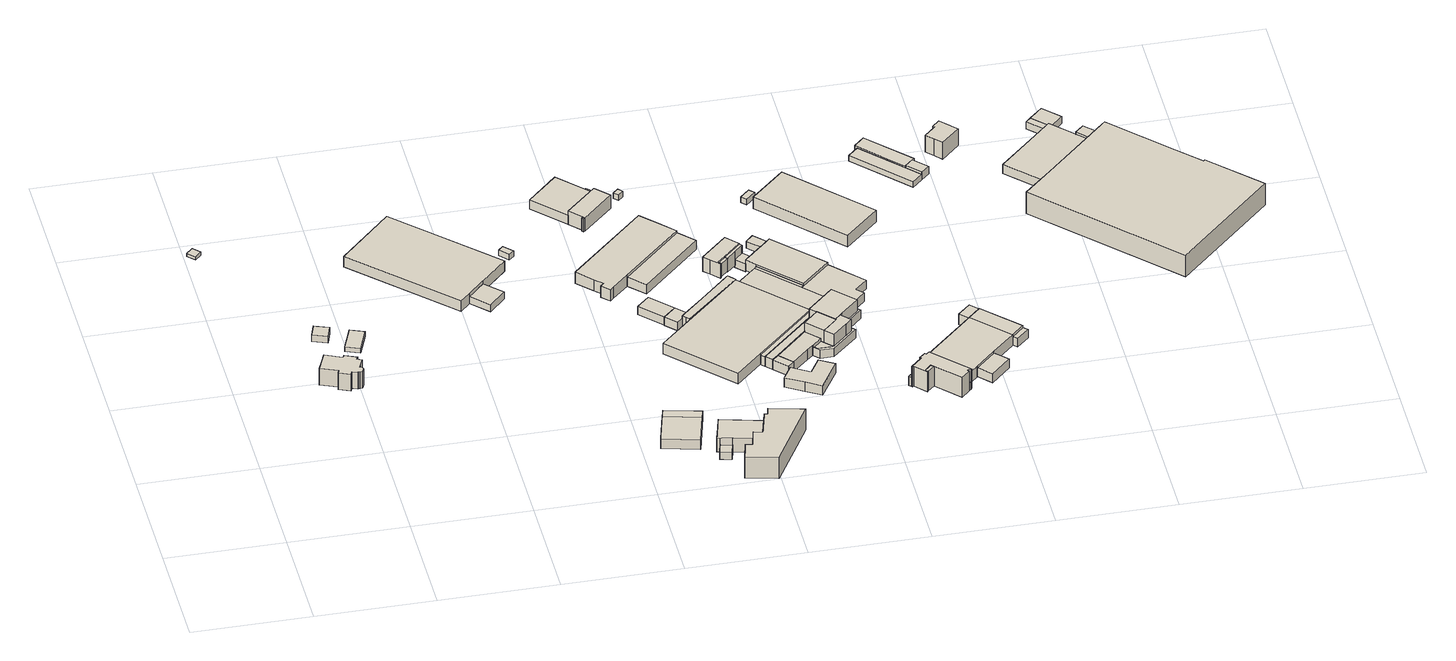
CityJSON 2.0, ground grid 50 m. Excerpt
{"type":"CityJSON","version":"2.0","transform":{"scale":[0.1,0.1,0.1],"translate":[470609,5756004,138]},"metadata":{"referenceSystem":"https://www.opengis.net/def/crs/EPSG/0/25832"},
"CityObjects":{
"building1":{"type":"Building","attributes":{"Gemeindeschluessel":"05711000","BezugspunktDach":"2000","function":"31001_2512","measuredHeight":2.18},"address":[{"country":"Germany","locality":"Bielefeld","thoroughfareNumber":"2","thoroughfareName":"Industriestraße"}],"geometry":[{"type":"Solid","lod":"1","boundaries":[[[[0,1,2,3]],[[4,5,6,7]],[[4,7,3,2]],[[5,4,2,1]],[[6,5,1,0]],[[7,6,0,3]]]]}]},
"building2":{"type":"Building","attributes":{"Gemeindeschluessel":"05711000","BezugspunktDach":"2000","function":"31001_1010","measuredHeight":11.56},"address":[{"country":"Germany","locality":"Bielefeld","thoroughfareNumber":"9","thoroughfareName":"Industriestraße"}],"geometry":[{"type":"Solid","lod":"1","boundaries":[[[[8,9,10,11,12,13,14,15,16,17,18,19,20,21,22,23,24,25,26,27]],[[28,29,30,31,32,33,34,35,36,37,38,39,40,41,42,43,44,45,46,47]],[[28,47,27,26]],[[29,28,26,25]],[[30,29,25,24]],[[31,30,24,23]],[[32,31,23,22]],[[33,32,22,21]],[[34,33,21,20]],[[35,34,20,19]],[[36,35,19,18]],[[37,36,18,17]],[[38,37,17,16]],[[39,38,16,15]],[[40,39,15,14]],[[41,40,14,13]],[[42,41,13,12]],[[43,42,12,11]],[[44,43,11,10]],[[45,44,10,9]],[[46,45,9,8]],[[47,46,8,27]]]]}]},
"building3":{"type":"Building","attributes":{"Gemeindeschluessel":"05711000","BezugspunktDach":"2000","function":"31001_9998","measuredHeight":3.79},"address":[{"country":"Germany","locality":"Bielefeld","thoroughfareNumber":"9","thoroughfareName":"Industriestraße"}],"geometry":[{"type":"Solid","lod":"1","boundaries":[[[[48,49,50,51]],[[52,53,54,55]],[[52,55,51,50]],[[53,52,50,49]],[[54,53,49,48]],[[55,54,48,51]]]]}]},
"building4":{"type":"Building","attributes":{"Gemeindeschluessel":"05711000","BezugspunktDach":"2000","function":"31001_1310","measuredHeight":3.3},"address":[{"country":"Germany","locality":"Bielefeld","thoroughfareNumber":"9","thoroughfareName":"Industriestraße"}],"geometry":[{"type":"Solid","lod":"1","boundaries":[[[[56,57,58,59]],[[60,61,62,63]],[[60,63,59,58]],[[61,60,58,57]],[[62,61,57,56]],[[63,62,56,59]]]]}]},
"building5":{"type":"Building","attributes":{"Gemeindeschluessel":"05711000","BezugspunktDach":"2000","function":"31001_2100","measuredHeight":6.49},"address":[{"country":"Germany","locality":"Bielefeld","thoroughfareNumber":"7","thoroughfareName":"Edisonstraße"}],"geometry":[{"type":"Solid","lod":"1","boundaries":[[[[64,65,66,67,68,69,70,71]],[[72,73,74,75,76,77,78,79]],[[72,79,71,70]],[[73,72,70,69]],[[74,73,69,68]],[[75,74,68,67]],[[76,75,67,66]],[[77,76,66,65]],[[78,77,65,64]],[[79,78,64,71]]]]}]},
"building6":{"type":"Building","attributes":{"Gemeindeschluessel":"05711000","BezugspunktDach":"2000","function":"31001_1010","measuredHeight":3.92},"address":[{"country":"Germany","locality":"Bielefeld","thoroughfareNumber":"7","thoroughfareName":"Edisonstraße"}],"geometry":[{"type":"Solid","lod":"1","boundaries":[[[[80,81,82,83]],[[84,85,86,87]],[[84,87,83,82]],[[85,84,82,81]],[[86,85,81,80]],[[87,86,80,83]]]]}]},
"building7":{"type":"Building","attributes":{"Gemeindeschluessel":"05711000","BezugspunktDach":"2000","function":"31001_2523","measuredHeight":2.74},"address":[{"country":"Germany","locality":"Bielefeld","thoroughfareNumber":"7","thoroughfareName":"Edisonstraße"}],"geometry":[{"type":"Solid","lod":"1","boundaries":[[[[88,89,90,91]],[[92,93,94,95]],[[92,95,91,90]],[[93,92,90,89]],[[94,93,89,88]],[[95,94,88,91]]]]}]},
"building8":{"type":"Building","attributes":{"Gemeindeschluessel":"05711000","BezugspunktDach":"2000","function":"31001_2010","measuredHeight":5.28},"address":[{"country":"Germany","locality":"Bielefeld","thoroughfareNumber":"15","thoroughfareName":"Industriestraße"}],"geometry":[{"type":"Solid","lod":"1","boundaries":[[[[96,97,98,99]],[[100,101,102,103]],[[100,103,99,98]],[[101,100,98,97]],[[102,101,97,96]],[[103,102,96,99]]]]}]},
"building9":{"type":"Building","attributes":{"Gemeindeschluessel":"05711000","BezugspunktDach":"2000","function":"31001_2010","measuredHeight":3.51},"address":[{"country":"Germany","locality":"Bielefeld","thoroughfareNumber":"15","thoroughfareName":"Industriestraße"}],"geometry":[{"type":"Solid","lod":"1","boundaries":[[[[104,105,106,107]],[[103,102,108,109]],[[103,109,107,106]],[[102,103,106,105]],[[108,102,105,104]],[[109,108,104,107]]]]}]},
"building10":{"type":"Building","attributes":{"Gemeindeschluessel":"05711000","function":"31001_2010"},"address":[{"country":"Germany","locality":"Bielefeld","thoroughfareNumber":"15","thoroughfareName":"Industriestraße"}],"children":["building10-1","building10-2"]},
"building10-1":{"type":"BuildingPart","attributes":{"BezugspunktDach":"2000","measuredHeight":7.49},"parents":["building10"],"geometry":[{"type":"Solid","lod":"1","boundaries":[[[[110,111,112,113,114,115,116,117,118]],[[119,120,121,122,123,124,125,126,127]],[[119,127,118,117]],[[120,119,117,116]],[[121,120,116,115]],[[122,121,115,114]],[[123,122,114,113]],[[124,123,113,112]],[[125,124,112,111]],[[126,125,111,110]],[[127,126,110,118]]]]}]},
"building10-2":{"type":"BuildingPart","attributes":{"BezugspunktDach":"2000","measuredHeight":3.52},"address":[{"country":"Germany","locality":"Bielefeld","thoroughfareNumber":"15","thoroughfareName":"Industriestraße"}],"parents":["building10"],"geometry":[{"type":"Solid","lod":"1","boundaries":[[[[128,129,130,131]],[[132,133,122,121]],[[132,121,131,130]],[[133,132,130,129]],[[122,133,129,128]],[[121,122,128,131]]]]}]},
"building11":{"type":"Building","attributes":{"Gemeindeschluessel":"05711000","BezugspunktDach":"2000","function":"31001_2010","measuredHeight":10.4},"address":[{"country":"Germany","locality":"Bielefeld","thoroughfareNumber":"15","thoroughfareName":"Industriestraße"}],"geometry":[{"type":"Solid","lod":"1","boundaries":[[[[134,135,136,137,138,139,140,141,142,143]],[[144,145,146,147,148,149,150,151,152,153]],[[144,153,143,142]],[[145,144,142,141]],[[146,145,141,140]],[[147,146,140,139]],[[148,147,139,138]],[[149,148,138,137]],[[150,149,137,136]],[[151,150,136,135]],[[152,151,135,134]],[[153,152,134,143]]]]}]},
"building12":{"type":"Building","attributes":{"Gemeindeschluessel":"05711000","function":"31001_2100"},"address":[{"country":"Germany","locality":"Bielefeld","thoroughfareNumber":"3","thoroughfareName":"Edisonstraße"}],"children":["building12-1","building12-2"]},
"building12-1":{"type":"BuildingPart","attributes":{"BezugspunktDach":"2000","measuredHeight":3.98},"parents":["building12"],"geometry":[{"type":"Solid","lod":"1","boundaries":[[[[154,155,156,157,158]],[[159,160,161,162,163]],[[159,163,158,157]],[[160,159,157,156]],[[161,160,156,155]],[[162,161,155,154]],[[163,162,154,158]]]]}]},
"building12-2":{"type":"BuildingPart","attributes":{"BezugspunktDach":"2000","measuredHeight":4.05},"address":[{"country":"Germany","locality":"Bielefeld","thoroughfareNumber":"3","thoroughfareName":"Edisonstraße"}],"parents":["building12"],"geometry":[{"type":"Solid","lod":"1","boundaries":[[[[164,158,157,165,166]],[[167,168,169,170,171]],[[167,171,166,165]],[[168,167,165,157]],[[169,168,157,158]],[[170,169,158,164]],[[171,170,164,166]]]]}]},
"building13":{"type":"Building","attributes":{"Gemeindeschluessel":"05711000","BezugspunktDach":"2000","function":"31001_2100","measuredHeight":4.37},"address":[{"country":"Germany","locality":"Bielefeld","thoroughfareNumber":"9","thoroughfareName":"Edisonstraße"}],"geometry":[{"type":"Solid","lod":"1","boundaries":[[[[172,173,174,175,176]],[[177,178,179,180,181]],[[177,181,176,175]],[[178,177,175,174]],[[179,178,174,173]],[[180,179,173,172]],[[181,180,172,176]]]]}]},
"building14":{"type":"Building","attributes":{"Gemeindeschluessel":"05711000","BezugspunktDach":"2000","function":"31001_2100","measuredHeight":6.45},"address":[{"country":"Germany","locality":"Bielefeld","thoroughfareNumber":"3","thoroughfareName":"Edisonstraße"}],"geometry":[{"type":"Solid","lod":"1","boundaries":[[[[182,183,184,185,186,187,188,189,190,191]],[[192,193,194,195,196,197,198,199,200,201]],[[192,201,191,190]],[[193,192,190,189]],[[194,193,189,188]],[[195,194,188,187]],[[196,195,187,186]],[[197,196,186,185]],[[198,197,185,184]],[[199,198,184,183]],[[200,199,183,182]],[[201,200,182,191]]]]}]},
"building15":{"type":"Building","attributes":{"Gemeindeschluessel":"05711000","function":"31001_1010"},"address":[{"country":"Germany","locality":"Bielefeld","thoroughfareNumber":"9","thoroughfareName":"Edisonstraße"}],"children":["building15-1","building15-2"]},
"building15-1":{"type":"BuildingPart","attributes":{"BezugspunktDach":"2000","measuredHeight":6.55},"parents":["building15"],"geometry":[{"type":"Solid","lod":"1","boundaries":[[[[202,203,204,205,206,207,208]],[[209,210,211,177,181,212,213]],[[209,213,208,207]],[[210,209,207,206]],[[211,210,206,205]],[[177,211,205,204]],[[181,177,204,203]],[[212,181,203,202]],[[213,212,202,208]]]]}]},
"building15-2":{"type":"BuildingPart","attributes":{"BezugspunktDach":"2000","measuredHeight":6.46},"address":[{"country":"Germany","locality":"Bielefeld","thoroughfareNumber":"9","thoroughfareName":"Edisonstraße"}],"parents":["building15"],"geometry":[{"type":"Solid","lod":"1","boundaries":[[[[205,214,215,206]],[[216,217,218,219]],[[216,219,206,215]],[[217,216,215,214]],[[218,217,214,205]],[[219,218,205,206]]]]}]},
"building16":{"type":"Building","attributes":{"Gemeindeschluessel":"05711000","BezugspunktDach":"2000","function":"31001_9998","measuredHeight":2.35},"address":[{"country":"Germany","locality":"Bielefeld","thoroughfareNumber":"9","thoroughfareName":"Edisonstraße"}],"geometry":[{"type":"Solid","lod":"1","boundaries":[[[[220,221,222,223,224]],[[225,226,227,228,229]],[[225,229,224,223]],[[226,225,223,222]],[[227,226,222,221]],[[228,227,221,220]],[[229,228,220,224]]]]}]},
"building17":{"type":"Building","attributes":{"Gemeindeschluessel":"05711000","BezugspunktDach":"2000","function":"31001_2100","measuredHeight":4.56},"address":[{"country":"Germany","locality":"Bielefeld","thoroughfareNumber":"3","thoroughfareName":"Edisonstraße"}],"geometry":[{"type":"Solid","lod":"1","boundaries":[[[[230,231,232,233,234]],[[235,200,199,236,237]],[[235,237,234,233]],[[200,235,233,232]],[[199,200,232,231]],[[236,199,231,230]],[[237,236,230,234]]]]}]},
"building18":{"type":"Building","attributes":{"Gemeindeschluessel":"05711000","BezugspunktDach":"2000","function":"31001_2523","measuredHeight":2.7},"address":[{"country":"Germany","locality":"Bielefeld","thoroughfareNumber":"1","thoroughfareName":"Edisonstraße"}],"geometry":[{"type":"Solid","lod":"1","boundaries":[[[[238,239,240,241]],[[242,243,244,245]],[[242,245,241,240]],[[243,242,240,239]],[[244,243,239,238]],[[245,244,238,241]]]]}]},
"building19":{"type":"Building","attributes":{"Gemeindeschluessel":"05711000","BezugspunktDach":"2000","function":"51009_1610","measuredHeight":4.77},"address":[{"country":"Germany"}],"geometry":[{"type":"Solid","lod":"1","boundaries":[[[[246,247,248,249]],[[250,251,252,253]],[[250,253,249,248]],[[251,250,248,247]],[[252,251,247,246]],[[253,252,246,249]]]]}]},
"building20":{"type":"Building","attributes":{"Gemeindeschluessel":"05711000","function":"31001_2100"},"address":[{"country":"Germany","locality":"Bielefeld","thoroughfareNumber":"19","thoroughfareName":"Industriestraße"}],"children":["building20-1","building20-2","building20-3","building20-4","building20-5","building20-6","building20-7","building20-8","building20-9","building20-10","building20-11"]},
"building20-1":{"type":"BuildingPart","attributes":{"BezugspunktDach":"2000","measuredHeight":5.86},"parents":["building20"],"geometry":[{"type":"Solid","lod":"1","boundaries":[[[[254,255,256,257,258,246,249,259]],[[260,261,262,263,264,265,266,267]],[[260,267,259,249]],[[261,260,249,246]],[[262,261,246,258]],[[263,262,258,257]],[[264,263,257,256]],[[265,264,256,255]],[[266,265,255,254]],[[267,266,254,259]]]]}]},
"building20-2":{"type":"BuildingPart","attributes":{"BezugspunktDach":"2000","measuredHeight":3.34},"parents":["building20"],"geometry":[{"type":"Solid","lod":"1","boundaries":[[[[268,269,270,271,272,273]],[[274,275,265,264,276,277]],[[274,277,273,272]],[[275,274,272,271]],[[265,275,271,270]],[[264,265,270,269]],[[276,264,269,268]],[[277,276,268,273]]]]}]},
"building20-3":{"type":"BuildingPart","attributes":{"BezugspunktDach":"2000","measuredHeight":9.35},"parents":["building20"],"geometry":[{"type":"Solid","lod":"1","boundaries":[[[[278,279,280,281,282,283,284,285]],[[286,287,288,276,289,290,291,292]],[[286,292,285,284]],[[287,286,284,283]],[[288,287,283,282]],[[276,288,282,281]],[[289,276,281,280]],[[290,289,280,279]],[[291,290,279,278]],[[292,291,278,285]]]]}]},
"building20-4":{"type":"BuildingPart","attributes":{"BezugspunktDach":"2000","measuredHeight":9.27},"address":[{"country":"Germany","locality":"Bielefeld","thoroughfareNumber":"19","thoroughfareName":"Industriestraße"}],"parents":["building20"],"geometry":[{"type":"Solid","lod":"1","boundaries":[[[[293,294,295,296,297,298,299,300,301]],[[302,303,304,305,306,307,308,309,310]],[[302,310,301,300]],[[303,302,300,299]],[[304,303,299,298]],[[305,304,298,297]],[[306,305,297,296]],[[307,306,296,295]],[[308,307,295,294]],[[309,308,294,293]],[[310,309,293,301]]]]}]},
"building20-5":{"type":"BuildingPart","attributes":{"BezugspunktDach":"2000","measuredHeight":5.12},"address":[{"country":"Germany","locality":"Bielefeld","thoroughfareNumber":"19","thoroughfareName":"Industriestraße"}],"parents":["building20"],"geometry":[{"type":"Solid","lod":"1","boundaries":[[[[311,312,313,314,315,316,317]],[[318,319,320,321,322,323,324]],[[318,324,317,316]],[[319,318,316,315]],[[320,319,315,314]],[[321,320,314,313]],[[322,321,313,312]],[[323,322,312,311]],[[324,323,311,317]]]]}]},
"building20-6":{"type":"BuildingPart","attributes":{"BezugspunktDach":"2000","measuredHeight":6.43},"parents":["building20"],"geometry":[{"type":"Solid","lod":"1","boundaries":[[[[325,326,327,328,329,330,331]],[[332,324,333,323,334,307,335]],[[332,335,331,330]],[[324,332,330,329]],[[333,324,329,328]],[[323,333,328,327]],[[334,323,327,326]],[[307,334,326,325]],[[335,307,325,331]]]]}]},
"building20-7":{"type":"BuildingPart","attributes":{"BezugspunktDach":"2000","measuredHeight":4.35},"parents":["building20"],"geometry":[{"type":"Solid","lod":"1","boundaries":[[[[336,337,338,339,340]],[[334,322,341,342,308]],[[334,308,340,339]],[[322,334,339,338]],[[341,322,338,337]],[[342,341,337,336]],[[308,342,336,340]]]]}]},
"building20-8":{"type":"BuildingPart","attributes":{"BezugspunktDach":"2000","measuredHeight":5.69},"parents":["building20"],"geometry":[{"type":"Solid","lod":"1","boundaries":[[[[343,344,345,346,347,348,349,350,351]],[[320,352,353,354,355,356,357,358,321]],[[320,321,351,350]],[[352,320,350,349]],[[353,352,349,348]],[[354,353,348,347]],[[355,354,347,346]],[[356,355,346,345]],[[357,356,345,344]],[[358,357,344,343]],[[321,358,343,351]]]]}]},
"building20-9":{"type":"BuildingPart","attributes":{"BezugspunktDach":"2000","measuredHeight":6.38},"parents":["building20"],"geometry":[{"type":"Solid","lod":"1","boundaries":[[[[359,360,361,362,363,364,365,366]],[[251,332,367,307,306,368,369,252]],[[251,252,366,365]],[[332,251,365,364]],[[367,332,364,363]],[[307,367,363,362]],[[306,307,362,361]],[[368,306,361,360]],[[369,368,360,359]],[[252,369,359,366]]]]}]},
"building20-10":{"type":"BuildingPart","attributes":{"BezugspunktDach":"2000","measuredHeight":4.32},"parents":["building20"],"geometry":[{"type":"Solid","lod":"1","boundaries":[[[[370,337,336,371]],[[342,341,372,373]],[[342,373,371,336]],[[341,342,336,337]],[[372,341,337,370]],[[373,372,370,371]]]]}]},
"building20-11":{"type":"BuildingPart","attributes":{"BezugspunktDach":"2000","measuredHeight":9.27},"address":[{"country":"Germany","locality":"Bielefeld","thoroughfareNumber":"19","thoroughfareName":"Industriestraße"}],"parents":["building20"],"geometry":[{"type":"Solid","lod":"1","boundaries":[[[[298,297,296,374,375,376]],[[377,368,306,305,304,378]],[[377,378,376,375]],[[368,377,375,374]],[[306,368,374,296]],[[305,306,296,297]],[[304,305,297,298]],[[378,304,298,376]]]]}]},
"building21":{"type":"Building","attributes":{"Gemeindeschluessel":"05711000","BezugspunktDach":"2000","function":"31001_2100","measuredHeight":4.65},"address":[{"country":"Germany","locality":"Bielefeld","thoroughfareNumber":"19","thoroughfareName":"Industriestraße"}],"geometry":[{"type":"Solid","lod":"1","boundaries":[[[[379,380,381,382,383,384,385]],[[386,387,388,389,390,391,392]],[[386,392,385,384]],[[387,386,384,383]],[[388,387,383,382]],[[389,388,382,381]],[[390,389,381,380]],[[391,390,380,379]],[[392,391,379,385]]]]}]},
"building22":{"type":"Building","attributes":{"Gemeindeschluessel":"05711000","function":"31001_1010"},"address":[{"country":"Germany","locality":"Bielefeld","thoroughfareNumber":"1","thoroughfareName":"Edisonstraße"}],"children":["building22-1","building22-2","building22-3"]},
"building22-1":{"type":"BuildingPart","attributes":{"BezugspunktDach":"2000","measuredHeight":8.09},"parents":["building22"],"geometry":[{"type":"Solid","lod":"1","boundaries":[[[[393,394,395,396,397,398,399,400,401]],[[402,403,404,405,406,407,408,409,410]],[[402,410,401,400]],[[403,402,400,399]],[[404,403,399,398]],[[405,404,398,397]],[[406,405,397,396]],[[407,406,396,395]],[[408,407,395,394]],[[409,408,394,393]],[[410,409,393,401]]]]}]},
"building22-2":{"type":"BuildingPart","attributes":{"BezugspunktDach":"2000","measuredHeight":6.78},"parents":["building22"],"geometry":[{"type":"Solid","lod":"1","boundaries":[[[[411,412,413,414,415,416]],[[417,408,407,418,419,420]],[[417,420,416,415]],[[408,417,415,414]],[[407,408,414,413]],[[418,407,413,412]],[[419,418,412,411]],[[420,419,411,416]]]]}]},
"building22-3":{"type":"BuildingPart","attributes":{"BezugspunktDach":"2000","measuredHeight":6.29},"address":[{"country":"Germany","locality":"Bielefeld","thoroughfareNumber":"1","thoroughfareName":"Edisonstraße"}],"parents":["building22"],"geometry":[{"type":"Solid","lod":"1","boundaries":[[[[421,422,423,424]],[[425,426,427,428]],[[425,428,424,423]],[[426,425,423,422]],[[427,426,422,421]],[[428,427,421,424]]]]}]},
"building23":{"type":"Building","attributes":{"Gemeindeschluessel":"05711000","BezugspunktDach":"2000","function":"31001_2100","measuredHeight":4.02},"address":[{"country":"Germany","locality":"Bielefeld","thoroughfareNumber":"1","thoroughfareName":"Edisonstraße"}],"geometry":[{"type":"Solid","lod":"1","boundaries":[[[[429,430,431,432]],[[433,434,435,436]],[[433,436,432,431]],[[434,433,431,430]],[[435,434,430,429]],[[436,435,429,432]]]]}]},
"building24":{"type":"Building","attributes":{"Gemeindeschluessel":"05711000","BezugspunktDach":"2100","function":"51009_1610","measuredHeight":4.13},"address":[{"country":"Germany"}],"geometry":[{"type":"Solid","lod":"1","boundaries":[[[[437,438,439,440,441,442,443,444,445,446,447,448,449,450,451,452,453,454,455]],[[456,457,266,265,275,274,277,288,287,286,292,291,458,459,460,461,462,463,464]],[[456,464,455,454]],[[457,456,454,453]],[[266,457,453,452]],[[265,266,452,451]],[[275,265,451,450]],[[274,275,450,449]],[[277,274,449,448]],[[288,277,448,447]],[[287,288,447,446]],[[286,287,446,445]],[[292,286,445,444]],[[291,292,444,443]],[[458,291,443,442]],[[459,458,442,441]],[[460,459,441,440]],[[461,460,440,439]],[[462,461,439,438]],[[463,462,438,437]],[[464,463,437,455]]]]}]},
"building25":{"type":"Building","attributes":{"Gemeindeschluessel":"05711000","BezugspunktDach":"2000","function":"31001_2100","measuredHeight":3.37},"address":[{"country":"Germany","locality":"Bielefeld","thoroughfareNumber":"1","thoroughfareName":"Edisonstraße"}],"geometry":[{"type":"Solid","lod":"1","boundaries":[[[[465,466,467,468]],[[469,470,471,472]],[[469,472,468,467]],[[470,469,467,466]],[[471,470,466,465]],[[472,471,465,468]]]]}]},
"building26":{"type":"Building","attributes":{"Gemeindeschluessel":"05711000","BezugspunktDach":"2000","function":"31001_2100","measuredHeight":6.67},"address":[{"country":"Germany","locality":"Bielefeld","thoroughfareNumber":"19","thoroughfareName":"Industriestraße"}],"geometry":[{"type":"Solid","lod":"1","boundaries":[[[[473,474,475,476,477,478,479,480,481]],[[482,483,484,485,486,487,488,489,490]],[[482,490,481,480]],[[483,482,480,479]],[[484,483,479,478]],[[485,484,478,477]],[[486,485,477,476]],[[487,486,476,475]],[[488,487,475,474]],[[489,488,474,473]],[[490,489,473,481]]]]}]},
"building27":{"type":"Building","attributes":{"Gemeindeschluessel":"05711000","BezugspunktDach":"2000","function":"31001_9998","measuredHeight":2.53},"address":[{"country":"Germany","locality":"Bielefeld","thoroughfareNumber":"2","thoroughfareName":"Edisonstraße"}],"geometry":[{"type":"Solid","lod":"1","boundaries":[[[[491,492,493,494]],[[495,496,497,498]],[[495,498,494,493]],[[496,495,493,492]],[[497,496,492,491]],[[498,497,491,494]]]]}]},
"building28":{"type":"Building","attributes":{"Gemeindeschluessel":"05711000","BezugspunktDach":"2000","function":"31001_2100","measuredHeight":4.32},"address":[{"country":"Germany","locality":"Bielefeld","thoroughfareNumber":"19","thoroughfareName":"Industriestraße"}],"geometry":[{"type":"Solid","lod":"1","boundaries":[[[[499,500,501,502,371,336,340,503,504]],[[309,308,342,373,505,506,507,508,509]],[[309,509,504,503]],[[308,309,503,340]],[[342,308,340,336]],[[373,342,336,371]],[[505,373,371,502]],[[506,505,502,501]],[[507,506,501,500]],[[508,507,500,499]],[[509,508,499,504]]]]}]},
"building29":{"type":"Building","attributes":{"Gemeindeschluessel":"05711000","BezugspunktDach":"2000","function":"51009_1610","measuredHeight":4.45},"address":[{"country":"Germany"}],"geometry":[{"type":"Solid","lod":"1","boundaries":[[[[510,511,512,513,514,515,516,517]],[[518,519,520,521,522,523,524,525]],[[518,525,517,516]],[[519,518,516,515]],[[520,519,515,514]],[[521,520,514,513]],[[522,521,513,512]],[[523,522,512,511]],[[524,523,511,510]],[[525,524,510,517]]]]}]},
"building30":{"type":"Building","attributes":{"Gemeindeschluessel":"05711000","function":"31001_1100"},"address":[{"country":"Germany","locality":"Bielefeld","thoroughfareNumber":"14","thoroughfareName":"Industriestraße"}],"children":["building30-1","building30-2","building30-3"]},
"building30-1":{"type":"BuildingPart","attributes":{"BezugspunktDach":"2000","measuredHeight":9.69},"parents":["building30"],"geometry":[{"type":"Solid","lod":"1","boundaries":[[[[526,527,528,529,530,531,532,533,534,535,536,537,538,539,540,541,542,543,544,545]],[[546,547,548,549,550,551,552,553,554,555,556,557,558,559,560,561,562,563,564,565]],[[546,565,545,544]],[[547,546,544,543]],[[548,547,543,542]],[[549,548,542,541]],[[550,549,541,540]],[[551,550,540,539]],[[552,551,539,538]],[[553,552,538,537]],[[554,553,537,536]],[[555,554,536,535]],[[556,555,535,534]],[[557,556,534,533]],[[558,557,533,532]],[[559,558,532,531]],[[560,559,531,530]],[[561,560,530,529]],[[562,561,529,528]],[[563,562,528,527]],[[564,563,527,526]],[[565,564,526,545]]]]}]},
"building30-2":{"type":"BuildingPart","attributes":{"BezugspunktDach":"2000","measuredHeight":3.44},"address":[{"country":"Germany","locality":"Bielefeld","thoroughfareNumber":"14","thoroughfareName":"Industriestraße"}],"parents":["building30"],"geometry":[{"type":"Solid","lod":"1","boundaries":[[[[566,567,568,569]],[[570,571,572,573]],[[570,573,569,568]],[[571,570,568,567]],[[572,571,567,566]],[[573,572,566,569]]]]}]},
"building30-3":{"type":"BuildingPart","attributes":{"BezugspunktDach":"2000","measuredHeight":9.7},"address":[{"country":"Germany","locality":"Bielefeld","thoroughfareNumber":"14","thoroughfareName":"Industriestraße"}],"parents":["building30"],"geometry":[{"type":"Solid","lod":"1","boundaries":[[[[536,535,534,537]],[[556,555,554,553]],[[556,553,537,534]],[[555,556,534,535]],[[554,555,535,536]],[[553,554,536,537]]]]}]},
"building31":{"type":"Building","attributes":{"Gemeindeschluessel":"05711000","BezugspunktDach":"2000","function":"31001_2100","measuredHeight":6.55},"address":[{"country":"Germany","locality":"Bielefeld","thoroughfareNumber":"23","thoroughfareName":"Industriestraße"}],"geometry":[{"type":"Solid","lod":"1","boundaries":[[[[574,575,576,577]],[[578,579,580,581]],[[578,581,577,576]],[[579,578,576,575]],[[580,579,575,574]],[[581,580,574,577]]]]}]},
"building32":{"type":"Building","attributes":{"Gemeindeschluessel":"05711000","function":"31001_2100"},"address":[{"country":"Germany","locality":"Bielefeld","thoroughfareNumber":"14","thoroughfareName":"Industriestraße"}],"children":["building32-1","building32-2","building32-3"]},
"building32-1":{"type":"BuildingPart","attributes":{"BezugspunktDach":"2000","measuredHeight":5.31},"parents":["building32"],"geometry":[{"type":"Solid","lod":"1","boundaries":[[[[582,583,584,585,586,587,588,589,590,591,592]],[[593,594,546,565,595,596,597,598,599,600,601]],[[593,601,592,591]],[[594,593,591,590]],[[546,594,590,589]],[[565,546,589,588]],[[595,565,588,587]],[[596,595,587,586]],[[597,596,586,585]],[[598,597,585,584]],[[599,598,584,583]],[[600,599,583,582]],[[601,600,582,592]]]]}]},
"building32-2":{"type":"BuildingPart","attributes":{"BezugspunktDach":"2000","measuredHeight":4.47},"address":[{"country":"Germany","locality":"Bielefeld","thoroughfareNumber":"14","thoroughfareName":"Industriestraße"}],"parents":["building32"],"geometry":[{"type":"Solid","lod":"1","boundaries":[[[[602,603,604,605]],[[606,607,608,609]],[[606,609,605,604]],[[607,606,604,603]],[[608,607,603,602]],[[609,608,602,605]]]]}]},
"building32-3":{"type":"BuildingPart","attributes":{"BezugspunktDach":"2000","measuredHeight":5.21},"address":[{"country":"Germany","locality":"Bielefeld","thoroughfareNumber":"14","thoroughfareName":"Industriestraße"}],"parents":["building32"],"geometry":[{"type":"Solid","lod":"1","boundaries":[[[[610,582,592,611]],[[612,613,614,615]],[[612,615,611,592]],[[613,612,592,582]],[[614,613,582,610]],[[615,614,610,611]]]]}]},
"building33":{"type":"Building","attributes":{"Gemeindeschluessel":"05711000","BezugspunktDach":"2000","function":"51009_1610","measuredHeight":5.17},"address":[{"country":"Germany"}],"geometry":[{"type":"Solid","lod":"1","boundaries":[[[[616,617,618,619,620]],[[621,622,623,614,613]],[[621,613,620,619]],[[622,621,619,618]],[[623,622,618,617]],[[614,623,617,616]],[[613,614,616,620]]]]}]},
"building34":{"type":"Building","attributes":{"Gemeindeschluessel":"05711000","BezugspunktDach":"2000","function":"51009_1610","measuredHeight":4.23},"address":[{"country":"Germany"}],"geometry":[{"type":"Solid","lod":"1","boundaries":[[[[624,625,626,627]],[[628,629,630,631]],[[628,631,627,626]],[[629,628,626,625]],[[630,629,625,624]],[[631,630,624,627]]]]}]},
"building35":{"type":"Building","attributes":{"Gemeindeschluessel":"05711000","BezugspunktDach":"2000","function":"31001_2100","measuredHeight":2.63},"address":[{"country":"Germany","locality":"Bielefeld","thoroughfareNumber":"23","thoroughfareName":"Industriestraße"}],"geometry":[{"type":"Solid","lod":"1","boundaries":[[[[632,633,634,635]],[[636,637,638,639]],[[636,639,635,634]],[[637,636,634,633]],[[638,637,633,632]],[[639,638,632,635]]]]}]},
"building36":{"type":"Building","attributes":{"Gemeindeschluessel":"05711000","function":"31001_2100"},"address":[{"country":"Germany","locality":"Bielefeld","thoroughfareNumber":"27","thoroughfareName":"Industriestraße"}],"children":["building36-1","building36-2"]},
"building36-1":{"type":"BuildingPart","attributes":{"BezugspunktDach":"2000","measuredHeight":3.26},"parents":["building36"],"geometry":[{"type":"Solid","lod":"1","boundaries":[[[[640,641,642,643,644,645]],[[646,647,648,649,650,651]],[[646,651,645,644]],[[647,646,644,643]],[[648,647,643,642]],[[649,648,642,641]],[[650,649,641,640]],[[651,650,640,645]]]]}]},
"building36-2":{"type":"BuildingPart","attributes":{"BezugspunktDach":"2000","measuredHeight":4.44},"parents":["building36"],"geometry":[{"type":"Solid","lod":"1","boundaries":[[[[652,653,654,655,656]],[[657,658,646,651,659]],[[657,659,656,655]],[[658,657,655,654]],[[646,658,654,653]],[[651,646,653,652]],[[659,651,652,656]]]]}]},
"building37":{"type":"Building","attributes":{"Gemeindeschluessel":"05711000","BezugspunktDach":"2000","function":"31001_1010","measuredHeight":8.85},"address":[{"country":"Germany","locality":"Bielefeld","thoroughfareNumber":"27","thoroughfareName":"Industriestraße"}],"geometry":[{"type":"Solid","lod":"1","boundaries":[[[[660,661,662,663,664,665,666,667,668]],[[669,670,671,672,673,674,675,676,677]],[[669,677,668,667]],[[670,669,667,666]],[[671,670,666,665]],[[672,671,665,664]],[[673,672,664,663]],[[674,673,663,662]],[[675,674,662,661]],[[676,675,661,660]],[[677,676,660,668]]]]}]},
"building38":{"type":"Building","attributes":{"Gemeindeschluessel":"05711000","function":"31001_2100"},"address":[{"country":"Germany","locality":"Bielefeld","thoroughfareNumber":"20","thoroughfareName":"Industriestraße"}],"children":["building38-1","building38-2","building38-3","building38-4"]},
"building38-1":{"type":"BuildingPart","attributes":{"BezugspunktDach":"2000","measuredHeight":4.4},"parents":["building38"],"geometry":[{"type":"Solid","lod":"1","boundaries":[[[[678,679,680,681]],[[682,683,684,685]],[[682,685,681,680]],[[683,682,680,679]],[[684,683,679,678]],[[685,684,678,681]]]]}]},
"building38-2":{"type":"BuildingPart","attributes":{"BezugspunktDach":"2000","measuredHeight":5.32},"parents":["building38"],"geometry":[{"type":"Solid","lod":"1","boundaries":[[[[686,687,688,689]],[[685,690,691,692]],[[685,692,689,688]],[[690,685,688,687]],[[691,690,687,686]],[[692,691,686,689]]]]}]},
"building38-3":{"type":"BuildingPart","attributes":{"BezugspunktDach":"2000","measuredHeight":3.39},"parents":["building38"],"geometry":[{"type":"Solid","lod":"1","boundaries":[[[[693,694,695,696]],[[697,698,699,684]],[[697,684,696,695]],[[698,697,695,694]],[[699,698,694,693]],[[684,699,693,696]]]]}]},
"building38-4":{"type":"BuildingPart","attributes":{"BezugspunktDach":"2000","measuredHeight":3.41},"parents":["building38"],"geometry":[{"type":"Solid","lod":"1","boundaries":[[[[700,693,701,702]],[[703,699,704,705]],[[703,705,702,701]],[[699,703,701,693]],[[704,699,693,700]],[[705,704,700,702]]]]}]},
"building39":{"type":"Building","attributes":{"Gemeindeschluessel":"05711000","BezugspunktDach":"2000","function":"31001_2100","measuredHeight":10.53},"address":[{"country":"Germany","locality":"Bielefeld","thoroughfareNumber":"20","thoroughfareName":"Industriestraße"}],"geometry":[{"type":"Solid","lod":"1","boundaries":[[[[706,707,708,709,710,711,712,713,714]],[[715,716,717,718,719,720,721,722,723]],[[715,723,714,713]],[[716,715,713,712]],[[717,716,712,711]],[[718,717,711,710]],[[719,718,710,709]],[[720,719,709,708]],[[721,720,708,707]],[[722,721,707,706]],[[723,722,706,714]]]]}]}
},
"vertices":[
[27,1891,67],[0,1865,67],[30,1835,67],[56,1861,67],[30,1835,51],[0,1865,51],[27,1891,51],[56,1861,51],
[363,1027,87],[345,984,87],[417,953,87],[411,939,87],[459,919,87],[465,935,87],[489,924,87],[491,929,87],[498,926,87],[508,929,87],[515,945,87],[511,955,87],[503,958,87],[506,964,87],[523,1004,87],[502,1013,87],[508,1025,87],[458,1047,87],[453,1036,87],[381,1068,87],[453,1036,6],[458,1047,6],[508,1025,6],[502,1013,6],[523,1004,6],[506,964,6],[503,958,6],[511,955,6],[515,945,6],[508,929,6],[498,926,6],[491,929,6],[489,924,6],[465,935,6],[459,919,6],[411,939,6],[417,953,6],[345,984,6],[363,1027,6],[381,1068,6],
[392,1312,49],[372,1256,49],[434,1234,49],[454,1290,49],[434,1234,17],[372,1256,17],[392,1312,17],[454,1290,17],
[526,1264,44],[485,1159,44],[544,1136,44],[585,1240,44],[544,1136,20],[485,1159,20],[526,1264,20],[585,1240,20],
[1101,1425,77],[1102,1425,77],[1213,1537,77],[821,1924,77],[710,1812,77],[599,1700,77],[990,1313,77],[1031,1354,77],[990,1313,26],[599,1700,26],[710,1812,26],[821,1924,26],[1213,1537,26],[1102,1425,26],[1101,1425,26],[1031,1354,26],
[1102,1425,63],[1031,1354,63],[1102,1283,63],[1173,1354,63],[1102,1283,29],[1031,1354,29],[1102,1425,29],[1173,1354,29],
[1233,1664,52],[1212,1644,52],[1248,1607,52],[1269,1627,52],[1248,1607,25],[1212,1644,25],[1233,1664,25],[1269,1627,25],
[1612,438,49],[1574,292,49],[1728,252,49],[1766,398,49],[1728,252,3],[1574,292,3],[1612,438,3],[1766,398,3],
[1625,489,39],[1612,438,39],[1766,398,39],[1779,451,39],[1625,489,3],[1779,451,3],
[1994,294,72],[1817,340,72],[1802,281,72],[1787,223,72],[1799,220,72],[1848,207,72],[1925,187,72],[1963,178,72],[1979,236,72],[1963,178,3],[1925,187,3],[1848,207,3],[1799,220,3],[1787,223,3],[1802,281,3],[1817,340,3],[1994,294,3],[1979,236,3],
[1799,220,38],[1787,172,38],[1836,160,38],[1848,207,38],[1836,160,3],[1787,172,3],
[2016,328,104],[2007,291,104],[1994,294,104],[1963,178,104],[1925,187,104],[1906,108,104],[1878,114,104],[1859,34,104],[1991,2,104],[2161,293,104],[1991,2,0],[1859,34,0],[1878,114,0],[1906,108,0],[1925,187,0],[1963,178,0],[1994,294,0],[2007,291,0],[2016,328,0],[2161,293,0],
[1723,1207,58],[1689,1175,58],[1669,1155,58],[1756,1065,58],[1810,1117,58],[1756,1065,19],[1669,1155,19],[1689,1175,19],[1723,1207,19],[1810,1117,19],
[1855,1070,58],[1801,1018,58],[1824,1040,58],[1801,1018,18],[1756,1065,18],[1810,1117,18],[1855,1070,18],[1824,1040,18],
[1616,1953,70],[1527,2045,70],[1397,1919,70],[1524,1787,70],[1655,1913,70],[1524,1787,26],[1397,1919,26],[1527,2045,26],[1616,1953,26],[1655,1913,26],
[1666,1339,80],[1919,1584,80],[1856,1649,80],[1793,1714,80],[1470,1401,80],[1533,1336,80],[1563,1304,80],[1549,1290,80],[1581,1257,80],[1595,1271,80],[1581,1257,25],[1549,1290,25],[1563,1304,25],[1533,1336,25],[1470,1401,25],[1793,1714,25],[1856,1649,25],[1919,1584,25],[1666,1339,25],[1595,1271,25],
[1656,1912,91],[1655,1913,91],[1524,1787,91],[1572,1737,91],[1579,1730,91],[1580,1729,91],[1711,1855,91],[1580,1729,26],[1579,1730,26],[1572,1737,26],[1656,1912,26],[1711,1855,26],
[1567,1732,91],[1574,1725,91],[1574,1725,27],[1567,1732,27],[1572,1737,27],[1579,1730,27],
[1637,1974,50],[1616,1953,50],[1655,1913,50],[1656,1912,50],[1677,1933,50],[1656,1912,27],[1655,1913,27],[1616,1953,27],[1637,1974,27],[1677,1933,27],
[1919,1585,70],[1919,1584,70],[1666,1339,70],[1731,1272,70],[1984,1518,70],[1731,1272,25],[1919,1585,25],[1984,1518,25],
[1757,1936,54],[1735,1916,54],[1752,1898,54],[1774,1918,54],[1752,1898,27],[1735,1916,27],[1757,1936,27],[1774,1918,27],
[2140,713,64],[2114,689,64],[2166,635,64],[2192,659,64],[2166,635,17],[2114,689,17],[2140,713,17],[2192,659,17],
[2288,749,64],[2290,751,64],[2329,789,64],[2276,845,64],[2208,779,64],[2261,724,64],[2192,659,16],[2140,713,16],[2208,779,16],[2276,845,16],[2329,789,16],[2290,751,16],[2288,749,16],[2261,724,16],
[2340,777,50],[2329,789,50],[2290,751,50],[2304,736,50],[2365,735,50],[2373,743,50],[2365,735,16],[2304,736,16],[2340,777,16],[2373,743,16],
[2424,864,110],[2401,842,110],[2404,839,110],[2340,777,110],[2374,742,110],[2434,799,110],[2434,798,110],[2461,824,110],[2434,798,16],[2434,799,16],[2374,742,16],[2404,839,16],[2401,842,16],[2424,864,16],[2461,824,16],
[2484,977,109],[2426,1038,109],[2313,929,109],[2337,904,109],[2339,906,109],[2401,842,109],[2424,864,109],[2433,872,109],[2512,948,109],[2433,872,17],[2424,864,17],[2401,842,17],[2339,906,17],[2337,904,17],[2313,929,17],[2426,1038,17],[2484,977,17],[2512,948,17],
[2328,977,68],[2090,1224,68],[2081,1233,68],[1849,1013,68],[1712,883,68],[1961,625,68],[2073,732,68],[1961,625,17],[1712,883,17],[1849,1013,17],[2081,1233,17],[2090,1224,17],[2328,977,17],[2073,732,17],
[2313,929,65],[2344,959,65],[2328,977,65],[2200,854,65],[2073,732,65],[2089,715,65],[2217,837,65],[2089,715,17],[2200,854,17],[2344,959,17],[2217,837,17],
[2329,1140,60],[2173,1303,60],[2090,1224,60],[2344,959,60],[2426,1038,60],[2173,1303,17],[2329,1140,17],
[2068,1247,71],[2055,1261,71],[2052,1259,71],[1923,1135,71],[1855,1070,71],[1824,1040,71],[1837,1027,71],[1849,1013,71],[2081,1233,71],[1837,1027,17],[1824,1040,17],[1855,1070,17],[1923,1135,17],[2052,1259,17],[2055,1261,17],[2068,1247,17],
[2226,796,67],[2276,845,67],[2337,904,67],[2313,929,67],[2201,822,67],[2089,715,67],[2114,689,67],[2140,713,67],[2201,822,17],[2276,845,17],[2226,796,17],
[2182,1312,60],[2338,1149,60],[2182,1312,17],[2338,1149,17],
[2276,845,109],[2340,777,109],[2404,839,109],[2340,777,17],[2404,839,17],
[2290,655,61],[2247,585,61],[2172,631,61],[2134,569,61],[2209,523,61],[2271,485,61],[2352,617,61],[2271,485,15],[2209,523,15],[2134,569,15],[2172,631,15],[2247,585,15],[2290,655,15],[2352,617,15],
[2032,1332,91],[2065,1364,91],[2140,1436,91],[2116,1461,91],[2092,1486,91],[1981,1379,91],[2005,1354,91],[2039,1318,91],[2043,1321,91],[2039,1318,20],[2005,1354,20],[1981,1379,20],[2092,1486,20],[2116,1461,20],[2140,1436,20],[2065,1364,20],[2032,1332,20],[2043,1321,20],
[2148,1423,88],[2150,1425,88],[2140,1436,88],[2065,1364,88],[2076,1353,88],[2112,1388,88],[2076,1353,20],[2150,1425,20],[2148,1423,20],[2112,1388,20],
[2065,1364,87],[2032,1332,87],[2043,1321,87],[2076,1353,87],[2043,1321,25],[2032,1332,25],[2065,1364,25],[2076,1353,25],
[2148,1423,52],[2112,1388,52],[2147,1350,52],[2184,1384,52],[2147,1350,12],[2112,1388,12],[2148,1423,12],[2184,1384,12],
[2440,865,57],[2525,947,57],[2491,983,57],[2484,977,57],[2512,948,57],[2433,872,57],[2424,864,57],[2461,824,57],[2434,798,57],[2434,799,57],[2374,742,57],[2373,743,57],[2365,735,57],[2304,736,57],[2290,751,57],[2288,749,57],[2313,723,57],[2370,722,57],[2478,825,57],[2370,722,16],[2313,723,16],[2433,872,16],[2512,948,16],[2484,977,16],[2491,983,16],[2525,947,16],[2440,865,16],[2478,825,16],
[2212,1523,54],[2181,1492,54],[2236,1434,54],[2268,1465,54],[2236,1434,20],[2181,1492,20],[2212,1523,20],[2268,1465,20],
[2268,1465,71],[2236,1434,71],[2207,1407,71],[2184,1384,71],[2147,1350,71],[2147,1349,71],[2182,1312,71],[2338,1149,71],[2460,1265,71],[2338,1149,19],[2182,1312,19],[2147,1349,19],[2147,1350,19],[2184,1384,19],[2207,1407,19],[2236,1434,19],[2268,1465,19],[2460,1265,19],
[2261,1822,53],[2221,1783,53],[2241,1762,53],[2282,1801,53],[2241,1762,27],[2221,1783,27],[2261,1822,27],[2282,1801,27],
[2563,1052,60],[2535,1082,60],[2587,1132,60],[2460,1265,60],[2484,977,60],[2491,983,60],[2460,1265,17],[2587,1132,17],[2535,1082,17],[2563,1052,17],[2491,983,17],
[2703,561,57],[2618,479,57],[2628,468,57],[2677,515,57],[2672,520,57],[2696,543,57],[2702,537,57],[2715,549,57],[2702,537,13],[2696,543,13],[2672,520,13],[2677,515,13],[2628,468,13],[2618,479,13],[2703,561,13],[2715,549,13],
[2702,537,111],[2696,543,111],[2672,520,111],[2677,515,111],[2628,468,111],[2631,464,111],[2635,468,111],[2681,420,111],[2684,424,111],[2674,434,111],[2703,462,111],[2715,451,111],[2807,355,111],[2843,390,111],[2836,398,111],[2846,407,111],[2853,400,111],[2856,403,111],[2839,421,111],[2715,549,111],[2839,421,14],[2856,403,14],[2853,400,14],[2846,407,14],[2836,398,14],[2843,390,14],[2807,355,14],[2715,451,14],[2703,462,14],[2674,434,14],[2684,424,14],[2681,420,14],[2635,468,14],[2631,464,14],[2628,468,14],[2677,515,14],[2672,520,14],[2696,543,14],[2702,537,14],[2715,549,14],
[2846,407,49],[2836,398,49],[2843,390,49],[2853,400,49],[2843,390,15],[2836,398,15],[2846,407,15],[2853,400,15],
[2407,1874,81],[2262,1736,81],[2573,1410,81],[2718,1548,81],[2573,1410,24],[2262,1736,24],[2407,1874,24],[2718,1548,24],
[2931,796,67],[2929,793,67],[2699,571,67],[2694,576,67],[2691,573,67],[2703,561,67],[2715,549,67],[2839,421,67],[2894,474,67],[2978,555,67],[3075,648,67],[2978,555,14],[2894,474,14],[2703,561,14],[2691,573,14],[2694,576,14],[2699,571,14],[2929,793,14],[2931,796,14],[3075,648,14],
[2978,555,60],[2894,474,60],[2945,421,60],[3029,503,60],[2945,421,16],[2894,474,16],[2978,555,16],[3029,503,16],
[2983,845,67],[3126,698,67],[3075,648,15],[2931,796,15],[2983,845,15],[3126,698,15],
[2983,845,66],[2949,879,66],[2896,828,66],[2929,793,66],[2931,796,66],[2929,793,15],[2896,828,15],[2949,879,15],
[3126,698,58],[3075,648,58],[3092,630,58],[3144,680,58],[3092,630,16],[3075,648,16],[3126,698,16],[3144,680,16],
[2739,1998,56],[2695,1957,56],[2908,1732,56],[2951,1774,56],[2908,1732,30],[2695,1957,30],[2739,1998,30],[2951,1774,30],
[2942,1872,64],[2774,2049,64],[2731,2006,64],[2838,1893,64],[2898,1830,64],[2931,1862,64],[2898,1830,31],[2838,1893,31],[2731,2006,31],[2774,2049,31],[2942,1872,31],[2931,1862,31],
[2931,1862,68],[2898,1830,68],[2951,1774,68],[2952,1773,68],[2986,1805,68],[2952,1773,31],[2951,1774,31],[2986,1805,31],
[3118,2004,102],[3114,2008,102],[3079,2046,102],[3047,2016,102],[3054,2009,102],[3006,1964,102],[3035,1933,102],[3064,1902,102],[3143,1978,102],[3064,1902,20],[3035,1933,20],[3006,1964,20],[3054,2009,20],[3047,2016,20],[3079,2046,20],[3114,2008,20],[3118,2004,20],[3143,1978,20],
[3505,1966,81],[3271,1738,81],[3426,1579,81],[3660,1807,81],[3426,1579,37],[3271,1738,37],[3505,1966,37],[3660,1807,37],
[3631,1908,91],[3595,1873,91],[3660,1807,91],[3696,1842,91],[3595,1873,37],[3631,1908,37],[3696,1842,37],
[3445,2028,71],[3423,2007,71],[3484,1945,71],[3505,1966,71],[3484,1945,37],[3423,2007,37],[3445,2028,37],
[3500,2082,71],[3514,1957,71],[3569,2011,71],[3514,1957,37],[3500,2082,37],[3569,2011,37],
[3707,1853,139],[3696,1842,139],[3426,1579,139],[3307,1464,139],[3833,922,139],[4241,1319,139],[4041,1523,139],[4035,1517,139],[3940,1613,139],[4035,1517,33],[4041,1523,33],[4241,1319,33],[3833,922,33],[3307,1464,33],[3426,1579,33],[3696,1842,33],[3707,1853,33],[3940,1613,33]
]}
